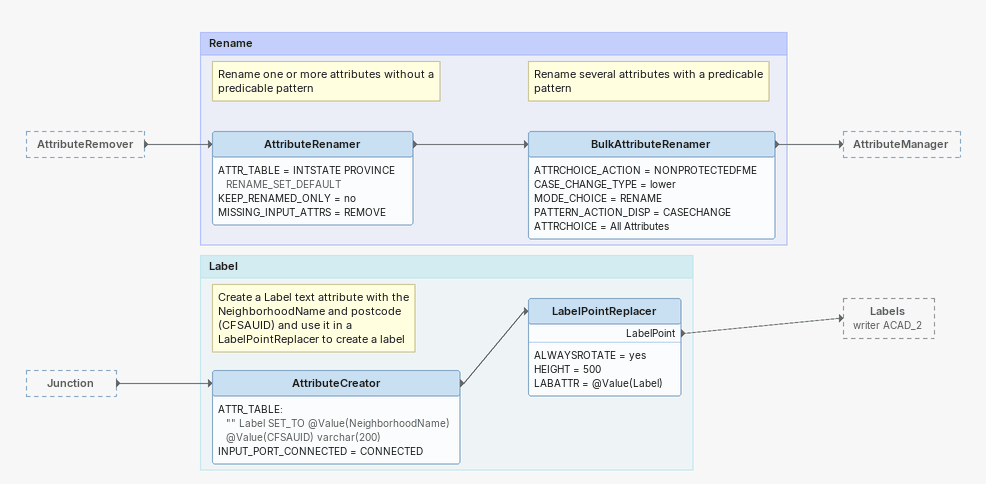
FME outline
AttributeRemover [outside]
    -> AttributeRenamer
Junction [outside]
    -> AttributeCreator

Bookmark: Rename
Note: Rename one or more attributes without a predicable pattern
AttributeRenamer
    ATTR_TABLE = INTSTATE PROVINCE RENAME_SET_DEFAULT
    KEEP_RENAMED_ONLY = no
    MISSING_INPUT_ATTRS = REMOVE
    -> BulkAttributeRenamer
Note: Rename several attributes with a predicable pattern
BulkAttributeRenamer
    ATTRCHOICE_ACTION = NONPROTECTEDFME
    CASE_CHANGE_TYPE = lower
    MODE_CHOICE = RENAME
    PATTERN_ACTION_DISP = CASECHANGE
    ATTRCHOICE = All Attributes
    -> AttributeManager

Bookmark: Label
Note: Create a Label text attribute with the NeighborhoodName and postcode (CFSAUID) and use it in a LabelPointReplacer to create a label
AttributeCreator
    ATTR_TABLE:
      "" Label SET_TO @Value(NeighborhoodName)
      @Value(CFSAUID) varchar(200)
    INPUT_PORT_CONNECTED = CONNECTED
    -> LabelPointReplacer
LabelPointReplacer
    ALWAYSROTATE = yes
    HEIGHT = 500
    LABATTR = @Value(Label)
    LabelPoint -> Labels (writer ACAD_2)
